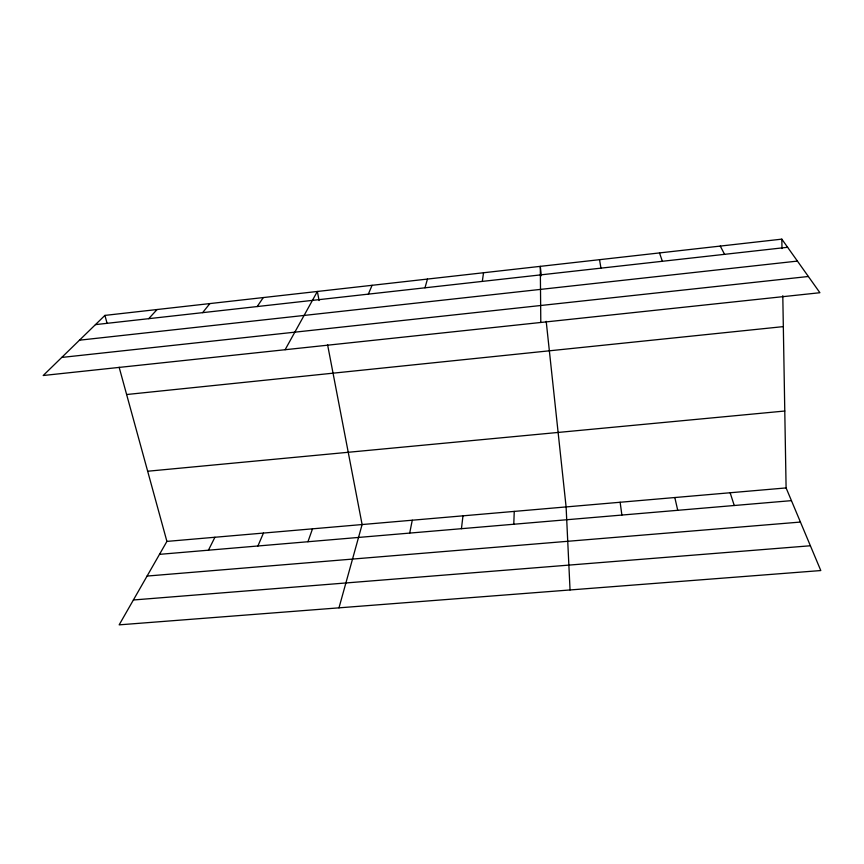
<?xml version="1.0" encoding="UTF-8"?>
<svg xmlns="http://www.w3.org/2000/svg" width="864" height="864" viewBox="0 0 864 864"><rect width="100%" height="100%" fill="white"/><g stroke="black" fill="none" stroke-linecap="round" stroke-linejoin="round"><path stroke-width="1.3" d="M513.778 524.243L514.253 511.402M461.441 528.692L462.974 515.83M482.317 281.405L483.538 272.743M409.698 533.088L412.268 520.214M338.98 607.846L362.113 524.545L327.564 344.639M424.98 287.809L427.464 279.061M307.94 541.739L312.509 528.833M368.345 294.138L372.082 285.304M257.915 545.994L263.444 533.066M208.44 550.195L214.92 537.257M285.12 349.715L317.358 291.47L319.097 300.542M119.146 367.254L166.914 541.404L119.156 624.856L820.8 570.553L786.1 487.922L782.795 295.693M257.18 306.558L263.293 297.562M202.608 312.66L209.876 303.577M148.705 318.676L157.086 309.528M104.922 315.403L43.2 375.505L819.904 292.723L781.823 239.144L104.922 315.403L107.05 323.179M95.44 324.626L787.622 247.288M79.466 340.189L797.429 261.09M61.754 357.437L808.369 276.491M126.619 394.524L783.335 326.614M147.668 471.236L784.782 411.026M166.914 541.404L786.1 487.922M159.505 554.353L791.446 500.645M147.074 576.061L800.442 522.061M133.391 599.983L810.389 545.767M720.274 246.078L724.572 254.34M659.502 252.925L662.364 261.284M730.134 492.75L734.249 505.505M674.816 497.534L677.732 510.311M599.519 259.686L600.966 268.142M620.136 502.254L621.886 515.052M541.307 275.735L540.302 266.35L540.799 322.466M546.199 321.322L566.104 506.92L570.046 589.961M781.823 239.144L781.985 248.573"/></g></svg>
